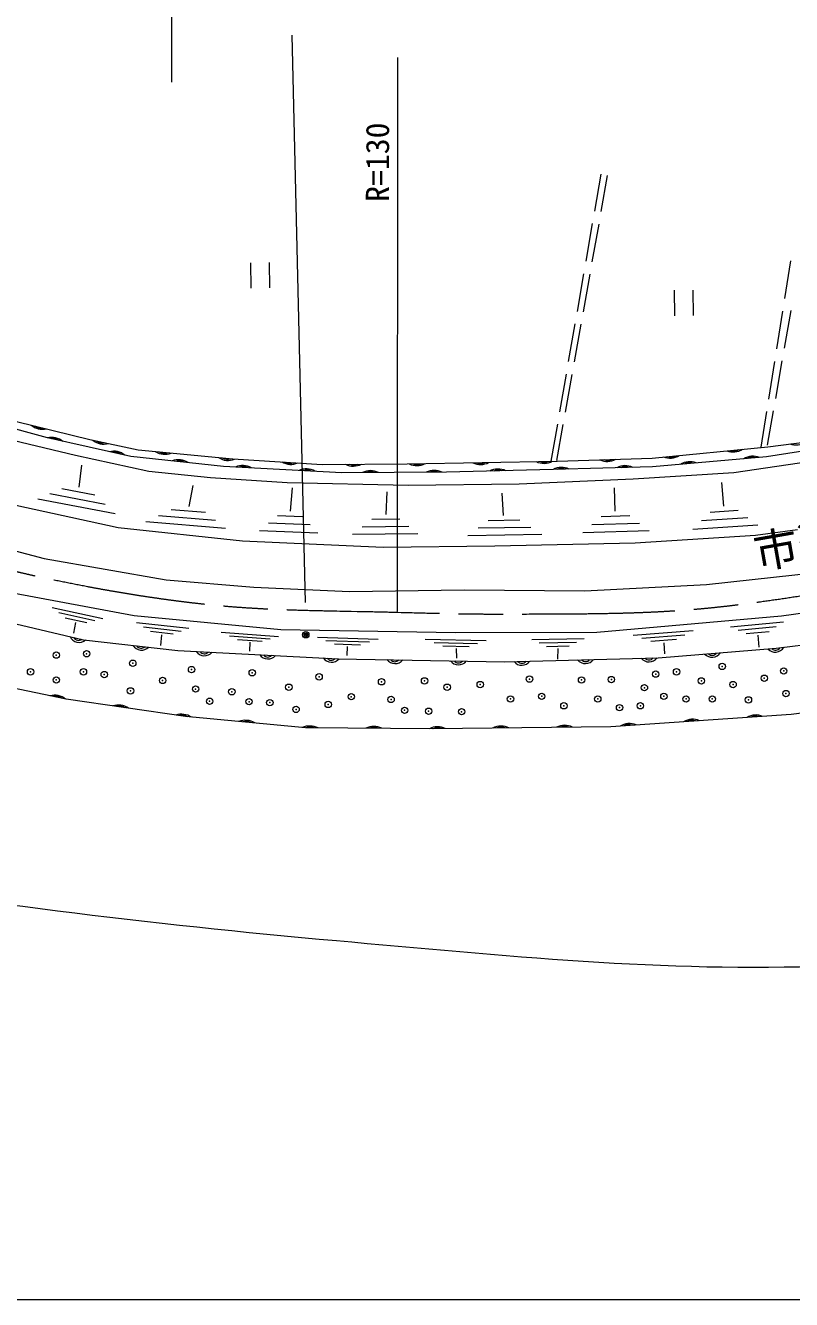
# Model space of a CAD drawing. Units: millimetres, scale not verified. Extents: x 40000 to 680000, y 20000 to 380000.
# Drawn here: x 276256 to 336484, y 205000 to 305123 of the extents above; entities that cross this region are included whole.
import ezdxf
from ezdxf.enums import TextEntityAlignment as Align

# ---------------------------------------------------------------- set-up
doc = ezdxf.new("R2010")
doc.units = ezdxf.units.MM
doc.header["$LTSCALE"] = 1000
doc.header["$PDMODE"] = 32
doc.header["$PDSIZE"] = 500
doc.linetypes.add('CHAIN', pattern=[18.5, 12, -1.5, 3.5, -1.5])
for name, color, linetype, lineweight in [('M-BGD', 7, 'Continuous', 13), ('M-BMK', 2, 'CHAIN', 13), ('M-BMK-SRVR', 3, 'Continuous', 13), ('M-STR-HTXT', 7, 'Continuous', 13), ('M-STR-STRC', 7, 'Continuous', 13), ('M-TTL-BAND', 7, 'Continuous', 13)]:
    doc.layers.add(name, color=color, linetype=linetype, lineweight=lineweight)
doc.layers.add('M-BGD-HTXT', color=7, linetype='Continuous')
doc.styles.add('ＭＳ ゴシック', font='')
doc.styles.get('ＭＳ ゴシック').set_extended_font_data('MS Gothic')

# ---------------------------------------------------------------- blocks, each defined once
blk = doc.blocks.new('田')
at = {"color": 7, "linetype": 'Continuous', "lineweight": 13}
for p, q in [((-0.75, 1), (-0.75, -1)), ((0.75, -1), (0.75, 1))]:
    blk.add_line(p, q, dxfattribs=at)

msp = doc.modelspace()

# ---------------------------------------------------------------- linework, layer by layer
at = {"layer": 'M-BGD'}
for p, q in [((321019, 290535), (321526, 293444)), ((322002, 293334), (321496, 290499)), ((320332, 286594), (320847, 289550)), ((321321, 289514), (320794, 286561)), ((335954, 283665), (336426, 286627)), ((319645, 282654), (320160, 285609)), ((320619, 285576), (320092, 282623)), ((335325, 279714), (335797, 282677)), ((336421, 282712), (335905, 279757)), ((318958, 278713), (319473, 281669)), ((319917, 281638), (319390, 278685)), ((334696, 275764), (335168, 278727)), ((335733, 278772), (335217, 275817)), ((318271, 274773), (318786, 277728)), ((319215, 277700), (318688, 274747)), ((277993, 272705), (269244, 275124)), ((272345, 274792), (281308, 272587)), ((334094, 271991), (334538, 274777)), ((335045, 274831), (334575, 272133)), ((280198, 271329), (271518, 273416)), ((317592, 270878), (318099, 273787)), ((318512, 273763), (318007, 270927)), ((352250, 274057), (334520, 271223)), ((284537, 271247), (277993, 272705)), ((281308, 272587), (285113, 271768)), ((334622, 272017), (342838, 273084)), ((285113, 271768), (292547, 271057)), ((325517, 271128), (334622, 272017)), ((342218, 271494), (331945, 269956)), ((285966, 270065), (280198, 271329)), ((280466, 268851), (280694, 270567)), ((291817, 270476), (284537, 271247)), ((301135, 269978), (291817, 270476)), ((292547, 271057), (299589, 270630)), ((299589, 270630), (306275, 270666)), ((306275, 270666), (318048, 270879)), ((325546, 270441), (317756, 270227)), ((318048, 270879), (325517, 271128)), ((334520, 271223), (325546, 270441)), ((290800, 269571), (285966, 270065)), ((296843, 269186), (290800, 269571)), ((309363, 270014), (301135, 269978)), ((317756, 270227), (309363, 270014)), ((324035, 269461), (315081, 269077)), ((331945, 269956), (324035, 269461)), ((281719, 268221), (279111, 268717)), ((289122, 267317), (289434, 268973)), ((306346, 268967), (296843, 269186)), ((297084, 266957), (297240, 268793)), ((304611, 266703), (304691, 268464)), ((315081, 269077), (306346, 268967)), ((313849, 266614), (313745, 268359)), ((322625, 266952), (322561, 268777)), ((331152, 267343), (331000, 269200)), ((273990, 267758), (283549, 265671)), ((283307, 266746), (277219, 267904)), ((282513, 267484), (278165, 268310)), ((291189, 266210), (286708, 266583)), ((290397, 266837), (287708, 267061)), ((298034, 266509), (296065, 266589)), ((323760, 266579), (321519, 266515)), ((333060, 266437), (329414, 266188)), ((332280, 267006), (330092, 266856)), ((268770, 265574), (277722, 263241)), ((283549, 265671), (293327, 264627)), ((291981, 265583), (285707, 266106)), ((299242, 265231), (294649, 265418)), ((298638, 265870), (295357, 266003)), ((306398, 265743), (302735, 265707)), ((305692, 266323), (303494, 266301)), ((315979, 265681), (311835, 265610)), ((315115, 266248), (312629, 266205)), ((325296, 265405), (320068, 265256)), ((324528, 265992), (320794, 265885)), ((333839, 265867), (328736, 265519)), ((333648, 265066), (336944, 265506)), ((293327, 264627), (304368, 264133)), ((307104, 265163), (301975, 265113)), ((316842, 265113), (311041, 265014)), ((313158, 264242), (324200, 264462)), ((324200, 264462), (333648, 265066)), ((304368, 264133), (313158, 264242)), ((277722, 263241), (287327, 261560)), ((287327, 261560), (294222, 260977)), ((329810, 261200), (338660, 262160)), ((275390, 260520), (284802, 258762)), ((294222, 260977), (301734, 260634)), ((301734, 260634), (310738, 260780)), ((310738, 260780), (320231, 260703)), ((320231, 260703), (329810, 261200)), ((335708, 258725), (348928, 260593)), ((278351, 259386), (282334, 258514)), ((272257, 258845), (280828, 256853)), ((278867, 258981), (281712, 258359)), ((279382, 258577), (281090, 258203)), ((284802, 258762), (296338, 257663)), ((321169, 257444), (335708, 258725)), ((280201, 258203), (280040, 257363)), ((284977, 258198), (289110, 257750)), ((285535, 257856), (288487, 257536)), ((286094, 257515), (287865, 257323)), ((291653, 257437), (296159, 257113)), ((296338, 257663), (310072, 257407)), ((310072, 257407), (321169, 257444)), ((324033, 257220), (328746, 257568)), ((331677, 257855), (335860, 258253)), ((332299, 257595), (335287, 257880)), ((332922, 257336), (334714, 257507)), ((335280, 256177), (345061, 257422)), ((280828, 256853), (288226, 255999)), ((286958, 257234), (286862, 256402)), ((292289, 257158), (295507, 256927)), ((292924, 256880), (294856, 256741)), ((293885, 256656), (293861, 255960)), ((299211, 257042), (303991, 256892)), ((299878, 256780), (303292, 256674)), ((300545, 256519), (302593, 256455)), ((301558, 256327), (301510, 255607)), ((307693, 256900), (312473, 256800)), ((308387, 256629), (311801, 256558)), ((309080, 256359), (311129, 256316)), ((316073, 256857), (320181, 256956)), ((316652, 256594), (319586, 256665)), ((317230, 256330), (318991, 256373)), ((324724, 256976), (328091, 257225)), ((325415, 256732), (327435, 256882)), ((326437, 256611), (326490, 255731)), ((333835, 257210), (333909, 256261)), ((279466, 252178), (262901, 255619)), ((288226, 255999), (300852, 255359)), ((300852, 255359), (313905, 255110)), ((310112, 256167), (310144, 255399)), ((313905, 255110), (325997, 255430)), ((318105, 256167), (318081, 255335)), ((325997, 255430), (335280, 256177)), ((348927, 252498), (336444, 250977)), ((288829, 250817), (279466, 252178)), ((298272, 249937), (288829, 250817)), ((336444, 250977), (322279, 250017)), ((308275, 249857), (298272, 249937)), ((322279, 250017), (308275, 249857))]:
    msp.add_line(p, q, dxfattribs=at)
for radius in [150, 90]:
    msp.add_circle((298294, 257241), radius, dxfattribs=at)
for centre, radius, start, end in [((277595, 274764), 1377, 229.18648, 283.16941), ((277449, 274168), 688, 229.18648, 283.16941), ((278289, 271247), 1496, 52.7048, 102.08694), ((278452, 271974), 688, 50.44676, 104.42969), ((282421, 273602), 1377, 230.87721, 284.86015), ((282292, 273003), 688, 230.87721, 284.86015), ((336821, 273540), 1377, 250.40813, 304.39106), ((283199, 270288), 1377, 50.44676, 104.42969), ((283332, 270887), 688, 50.44676, 104.42969), ((287203, 272801), 1377, 237.54233, 291.52526), ((287145, 272190), 688, 237.54233, 291.52526), ((326916, 272498), 1377, 248.58614, 302.56907), ((331892, 272984), 1377, 248.58614, 302.56907), ((331952, 272373), 688, 248.58614, 302.56907), ((288289, 269616), 1377, 56.96553, 110.94846), ((288353, 270226), 688, 56.96553, 110.94846), ((292168, 272245), 1303, 236.10193, 293.41244), ((292122, 271714), 688, 237.54233, 291.52526), ((293331, 269166), 1377, 59.94984, 113.93277), ((293364, 269779), 688, 59.94984, 113.93277), ((297128, 272009), 1377, 239.5403, 293.52324), ((297090, 271396), 688, 239.5403, 293.52324), ((302042, 271871), 1377, 243.3133, 297.29623), ((302045, 271257), 688, 243.3133, 297.29623), ((307026, 271907), 1377, 244.04701, 298.02995), ((307037, 271293), 688, 244.04701, 298.02995), ((312025, 271997), 1377, 244.04701, 298.02995), ((312036, 271384), 688, 244.04701, 298.02995), ((317025, 272088), 1377, 244.04701, 298.02995), ((317036, 271475), 688, 244.04701, 298.02995), ((318416, 269018), 1377, 64.57789, 118.56082), ((322004, 272239), 1377, 244.91769, 298.90062), ((322024, 271626), 688, 244.91769, 298.90062), ((323414, 269155), 1377, 64.57789, 118.56082), ((323397, 269768), 688, 64.57789, 118.56082), ((326976, 271887), 688, 248.58614, 302.56907), ((328476, 269464), 1377, 67.99134, 121.97427), ((328422, 270076), 688, 67.99134, 121.97427), ((333457, 269899), 1377, 67.99134, 121.97427), ((333403, 270510), 688, 67.99134, 121.97427), ((298324, 268900), 1377, 59.94984, 113.93277), ((298357, 269512), 688, 59.94984, 113.93277), ((303391, 268761), 1377, 63.25621, 117.23914), ((303388, 269374), 688, 63.25621, 117.23914), ((308391, 268783), 1377, 63.25621, 117.23914), ((308388, 269396), 688, 63.25621, 117.23914), ((313415, 268889), 1377, 64.46489, 118.44783), ((313400, 269503), 688, 64.46489, 118.44783), ((318399, 269631), 688, 64.57789, 118.56082), ((280466, 257400), 765, 203.0417, 312.40558), ((280427, 257203), 400, 205.63659, 308.20061), ((285386, 256831), 801, 212.13604, 314.70007), ((285357, 256582), 400, 212.13604, 314.70007), ((290332, 256394), 801, 215.81534, 318.37936), ((290319, 256144), 400, 215.81534, 318.37936), ((295325, 256141), 801, 215.81534, 318.37936), ((295313, 255891), 400, 215.81534, 318.37936), ((300317, 255874), 792, 215.09189, 319.29346), ((300306, 255638), 400, 215.81534, 318.37936), ((325273, 255912), 801, 220.23429, 322.79831), ((325280, 255662), 400, 220.23429, 322.79831), ((330232, 256274), 801, 223.31808, 325.88211), ((330252, 256024), 400, 223.31808, 325.88211), ((335207, 256651), 778, 222.48313, 329.26797), ((335232, 256413), 389, 222.46397, 329.18494), ((305302, 255775), 801, 217.62529, 320.18931), ((305297, 255525), 400, 217.62529, 320.18931), ((310301, 255680), 801, 217.62529, 320.18931), ((310296, 255429), 400, 217.62529, 320.18931), ((315277, 255648), 801, 220.23429, 322.79831), ((315283, 255397), 400, 220.23429, 322.79831), ((320275, 255780), 801, 220.23429, 322.79831), ((320282, 255529), 400, 220.23429, 322.79831), ((278545, 251116), 1377, 51.27341, 105.25634), ((278670, 251716), 688, 51.27341, 105.25634), ((283559, 250343), 1377, 54.74136, 108.72429), ((283648, 250950), 688, 54.74136, 108.72429), ((288513, 249477), 1519, 58.56807, 107.14824), ((288594, 250159), 757, 58.12678, 106.8988), ((293547, 249145), 1377, 57.68279, 111.66573), ((293604, 249756), 688, 57.68279, 111.66573), ((328709, 249223), 1377, 66.88706, 120.86999), ((328667, 249835), 688, 66.88706, 120.86999), ((333697, 249561), 1377, 66.88706, 120.86999), ((333656, 250173), 688, 66.88706, 120.86999), ((298604, 248458), 1613, 65.76823, 111.32581), ((298636, 249320), 688, 62.55018, 116.53311), ((303631, 248667), 1377, 62.55018, 116.53311), ((303636, 249280), 688, 62.55018, 116.53311), ((308650, 248584), 1424, 64.39956, 116.44881), ((308648, 249248), 688, 63.66331, 117.64625), ((313655, 248691), 1377, 63.66331, 117.64625), ((313648, 249305), 688, 63.66331, 117.64625), ((318654, 248748), 1377, 63.66331, 117.64625), ((318647, 249362), 688, 63.66331, 117.64625), ((323720, 248885), 1377, 66.88706, 120.86999), ((323678, 249497), 688, 66.88706, 120.86999)]:
    msp.add_arc(centre, radius, start, end, dxfattribs=at)
for p in [(298294, 257241), (278680, 255643), (281063, 255750), (276653, 254327), (280814, 254327), (282450, 254114), (284691, 255003), (289315, 254505), (294081, 254256), (325806, 254149), (327442, 254327), (331034, 254754), (335871, 254398), (278680, 253687), (287039, 253651), (296962, 253118), (299345, 253936), (304253, 253545), (307632, 253616), (309410, 253118), (312006, 253331), (315883, 253758), (319973, 253687), (322320, 253722), (324917, 253082), (329398, 253616), (331888, 253331), (334342, 253829), (284513, 252833), (289635, 252975), (292480, 252762), (301870, 252371), (305000, 252157), (314389, 252193), (316843, 252406), (321253, 252193), (326446, 252406), (328189, 252193), (330252, 252193), (333097, 252122), (336049, 252620), (290737, 252015), (293832, 251980), (295468, 251908), (297531, 251375), (300056, 251766), (306067, 251304), (307952, 251233), (310548, 251197), (318586, 251660), (322961, 251517), (324597, 251660)]:
    msp.add_point(p, dxfattribs=at)
at = {"layer": 'M-BMK'}
msp.add_open_spline([(363753, 265263), (361389, 264706), (359040, 264082), (356661, 263594), (351879, 262615), (347060, 261822), (342237, 261070), (337696, 260362), (333158, 259573), (328578, 259201), (323990, 258829), (319377, 258866), (314774, 258842), (311683, 258825), (308591, 258900), (305500, 258985), (300662, 259119), (295807, 259078), (290991, 259562), (286444, 260020), (281927, 260801), (277458, 261755), (273592, 262580), (269819, 263787), (265999, 264803)], degree=3, knots=[0, 0, 0, 0, 1, 1, 1, 2, 2, 2, 3, 3, 3, 4, 4, 4, 5, 5, 5, 6, 6, 6, 7, 7, 7, 8, 8, 8, 8], dxfattribs=at)
at = {"layer": 'M-BMK-SRVR'}
msp.add_line((305508, 259081), (305544, 302605), dxfattribs=at)
at = {"layer": 'M-STR-HTXT'}
msp.add_open_spline([(476253, 282561), (469486, 278561), (462888, 274259), (455951, 270560), (446927, 265750), (437589, 261546), (428271, 257334), (419390, 253319), (410491, 249317), (401379, 245859), (392782, 242595), (384103, 239465), (375210, 237121), (369255, 235551), (363155, 234577), (357078, 233574), (351257, 232613), (345432, 231454), (339538, 231209), (326590, 230669), (313620, 232044), (300711, 233179), (286062, 234467), (271453, 236318), (256936, 238665), (249678, 239838), (242462, 241294), (235300, 242957), (223111, 245787), (211117, 249402), (199026, 252625)], degree=3, knots=[0, 0, 0, 0, 1, 1, 1, 2, 2, 2, 3, 3, 3, 4, 4, 4, 5, 5, 5, 6, 6, 6, 7, 7, 7, 8, 8, 8, 9, 9, 9, 10, 10, 10, 10], dxfattribs=at)
at = {"layer": 'M-STR-STRC'}
for p, q in [((287725, 313237), (287725, 300662)), ((298259, 259774), (297218, 304367))]:
    msp.add_line(p, q, dxfattribs=at)
at = {"layer": 'M-TTL-BAND'}
msp.add_line((40000, 205000), (579000, 205000), dxfattribs=at)

# ---------------------------------------------------------------- block references
at = {"layer": 'M-BGD', "xscale": 1000, "yscale": 1000, "rotation": 0.65231}
for p in [(294702, 285487), (328013, 283326)]:
    msp.add_blockref('田', p, dxfattribs=at)

# ---------------------------------------------------------------- texts
at = {"layer": 'M-BGD-HTXT', "style": 'ＭＳ ゴシック'}
msp.add_text('市道大村向山線', height=2566, rotation=10, dxfattribs=at).set_placement((333905, 261628), align=Align.BOTTOM_LEFT)
at = {"layer": 'M-BMK-SRVR', "style": 'ＭＳ ゴシック'}
msp.add_text('R=130', height=1833, rotation=90, dxfattribs=at).set_placement((305395, 291263), align=Align.BOTTOM_LEFT)

doc.saveas('drawing.dxf')
